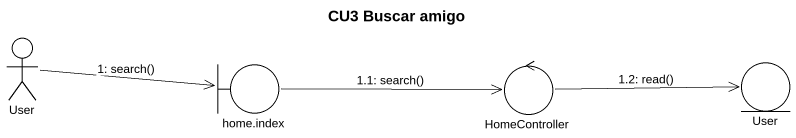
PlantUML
@startuml
title CU3 Buscar amigo
actor User
boundary "home.index" as home_index
control HomeController
entity "User" as User_2
User -right-> home_index : 1: search()
home_index -right-> HomeController : 1.1: search()
HomeController -right-> User_2 : 1.2: read()
@enduml
